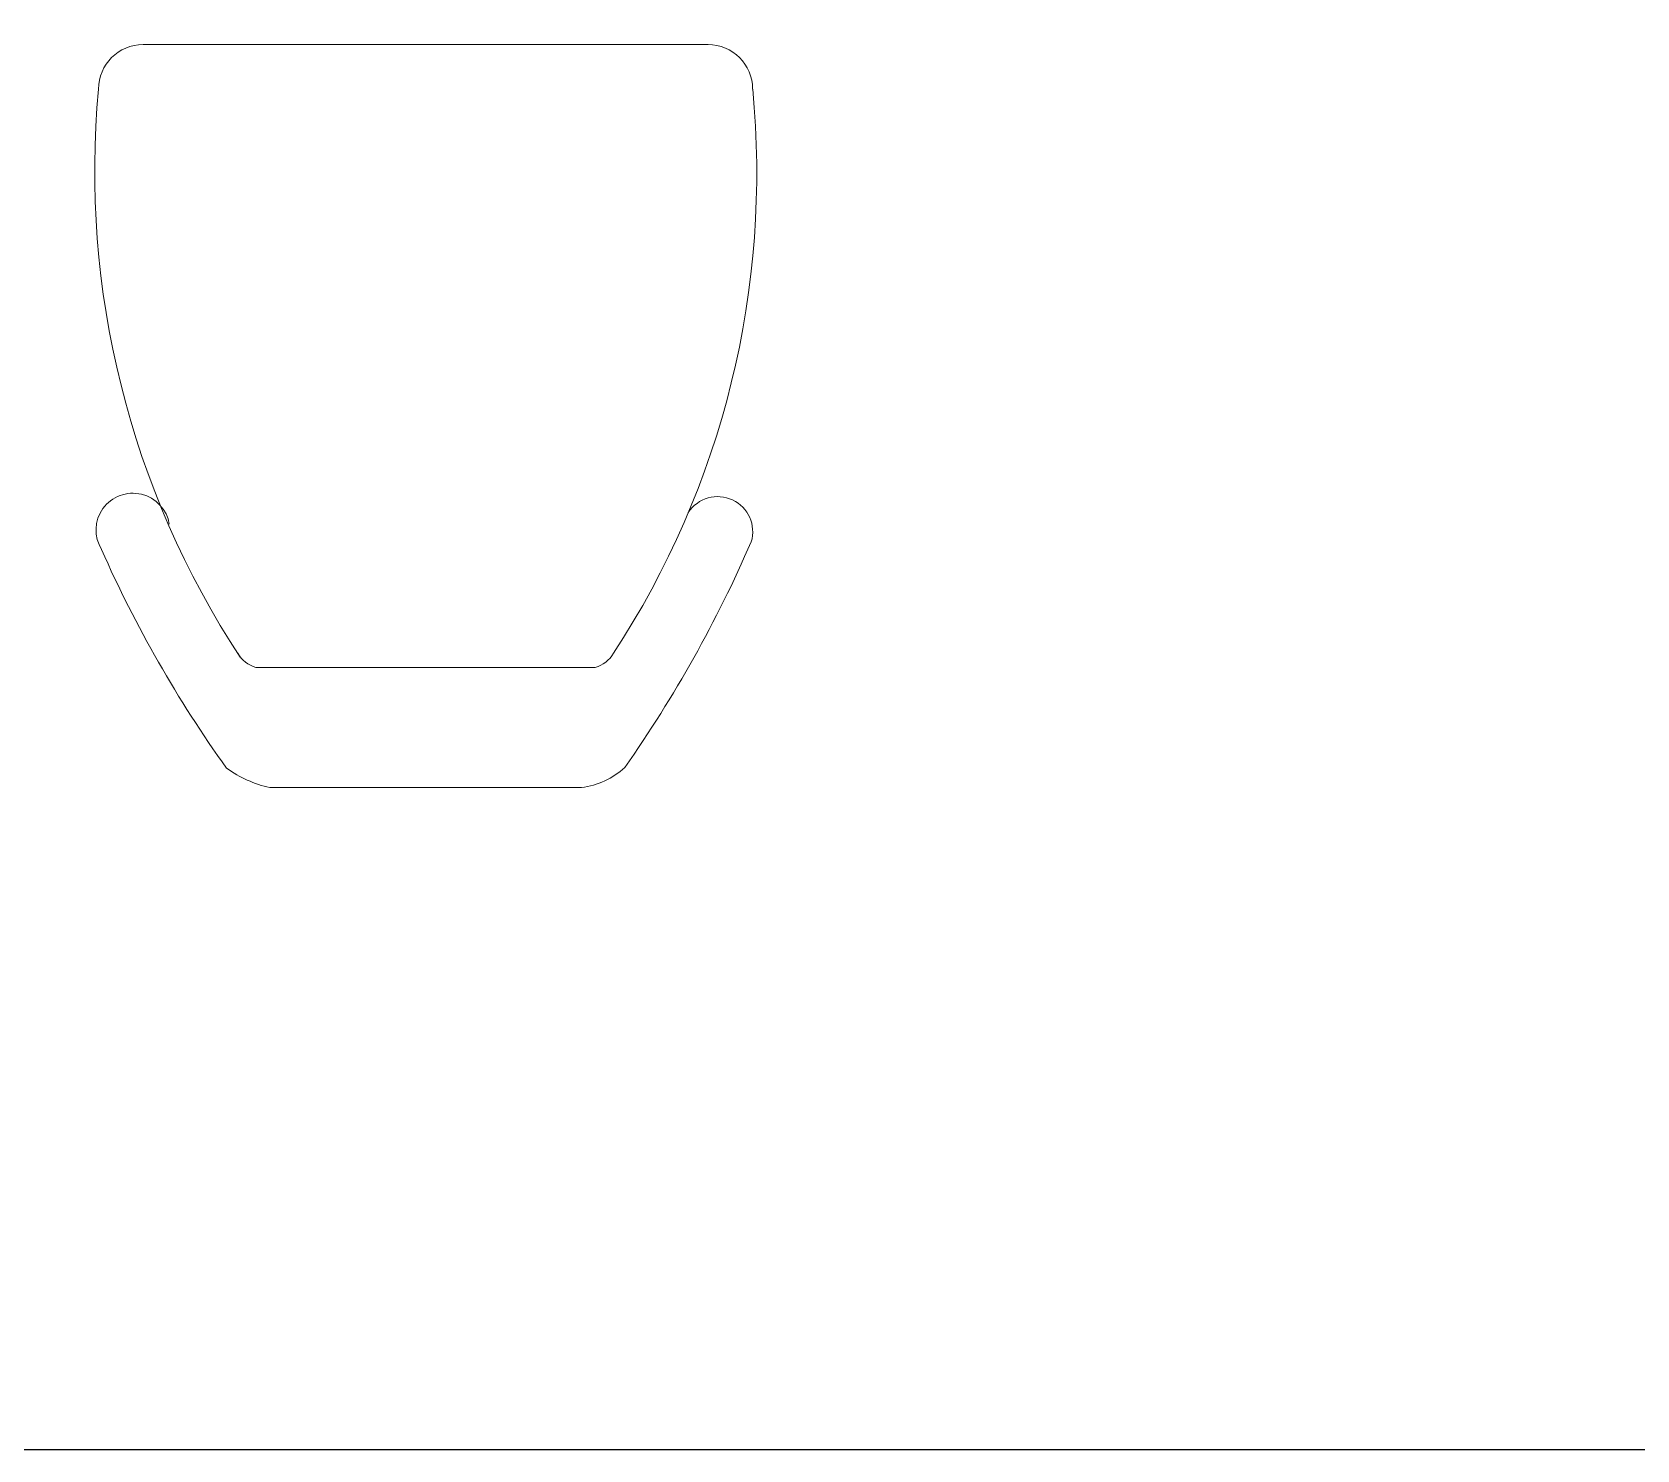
# Model space of a CAD drawing. Header units: metres. Extents: x -39 to 21688, y -24 to 9022.
# Drawn here: x 305.599 to 306.678, y 50.447 to 51.401 of the extents above; entities that cross this region are included whole.
import ezdxf

# ---------------------------------------------------------------- set-up
doc = ezdxf.new("R2010")
doc.units = ezdxf.units.M
doc.header["$MEASUREMENT"] = 0
doc.linetypes.add('CONTINUA', pattern=[0])
for name, color, linetype in [('AR-CALLES', 4, 'Continuous'), ('AR-MOBILIRIO', 1, 'Continuous'), ('AR-MUROS', 6, 'Continuous')]:
    doc.layers.add(name, color=color, linetype=linetype)

# ---------------------------------------------------------------- blocks, each defined once
blk = doc.blocks.new('AR-MOB. RECEPCION')
at = {"layer": 'AR-MOBILIRIO', "linetype": 'CONTINUA', "lineweight": 5}
for p, q in [((0.2288, -0.7743, 0), (0.2288, -0.7742, 0)), ((0.2288, -0.7761, 0), (0.2288, -0.7743, 0)), ((0.2288, -0.7743, 0), (0.2288, -0.7743, 0)), ((0.2288, -0.7743, 0), (0.2288, -0.7743, 0)), ((0.2288, -0.7743, 0), (0.2288, -0.7743, 0)), ((0.2288, -0.7743, 0), (0.2288, -0.7743, 0)), ((0.2288, -0.7743, 0), (0.2288, -0.7743, 0)), ((0.2288, -0.7761, 0), (0.2288, -1.1543, 0)), ((0.2288, -0.7805, 0), (0.2288, -1.1543, 0)), ((0.6479, -0.8502, 0), (0.6479, -1.0784, 0)), ((0.6479, -0.8502, 0), (0.6479, -0.8638, 0)), ((0.6479, -0.8638, 0), (0.6479, -0.8502, 0)), ((0.7288, -0.8643, 0), (0.7288, -0.8595, 0)), ((0.7288, -0.8643, 0), (0.7288, -0.8595, 0)), ((0.7288, -1.0643, 0), (0.7288, -0.8643, 0)), ((0.7288, -0.8643, 0), (0.7288, -1.069, 0)), ((0.6479, -1.0784, 0), (0.6479, -1.0648, 0)), ((0.2289, -1.1522, 0), (0.2288, -1.1543, 0)), ((0.2288, -1.1543, 0), (0.2288, -1.1543, 0)), ((0.2288, -1.1543, 0), (0.2288, -1.1543, 0))]:
    blk.add_line(p, q, dxfattribs=at)
for centre, radius, start, end in [((0.2588, -0.7743, 0), 0.03, 90, 180), ((0.3155, -1.3306, 0), 0.5891, 56.769, 95.5262), ((0.5566, -0.7678, 0), 0.0236, 73.1411, 236.8155), ((0.225, -1.5274, 0), 0.8522, 54.8892, 66.6032), ((0.6747, -0.8668, 0), 0.0546, 7.7265, 42.0881), ((0.6284, -0.8555, 0), 0.0202, 15.236, 60.5078), ((0.6289, -1.0734, 0), 0.0196, 298.6467, 345.2389), ((0.649, -1.0507, 0), 0.0819, 324.5973, 347.0407), ((0.314, -0.5919, 0), 0.595, 264.6786, 303.3393), ((0.2348, -0.4275, 0), 0.8253, 293.8529, 305.646), ((0.5555, -1.1612, 0), 0.0248, 99.0366, 301.797), ((0.2588, -1.1543, 0), 0.03, 180, 270)]:
    blk.add_arc(centre, radius, start, end, dxfattribs=at)

msp = doc.modelspace()

# ---------------------------------------------------------------- linework, layer by layer
at = {"layer": 'AR-MUROS'}
msp.add_lwpolyline([(317.72871, 50.44698), (303.65483, 50.44698), (303.65483, 56.29698)], dxfattribs=at)

# ---------------------------------------------------------------- block references
at = {"layer": 'AR-CALLES', "rotation": 270}
msp.add_blockref('AR-MOB. RECEPCION', (306.82775, 51.62137, 0), dxfattribs=at)

doc.saveas('drawing.dxf')
